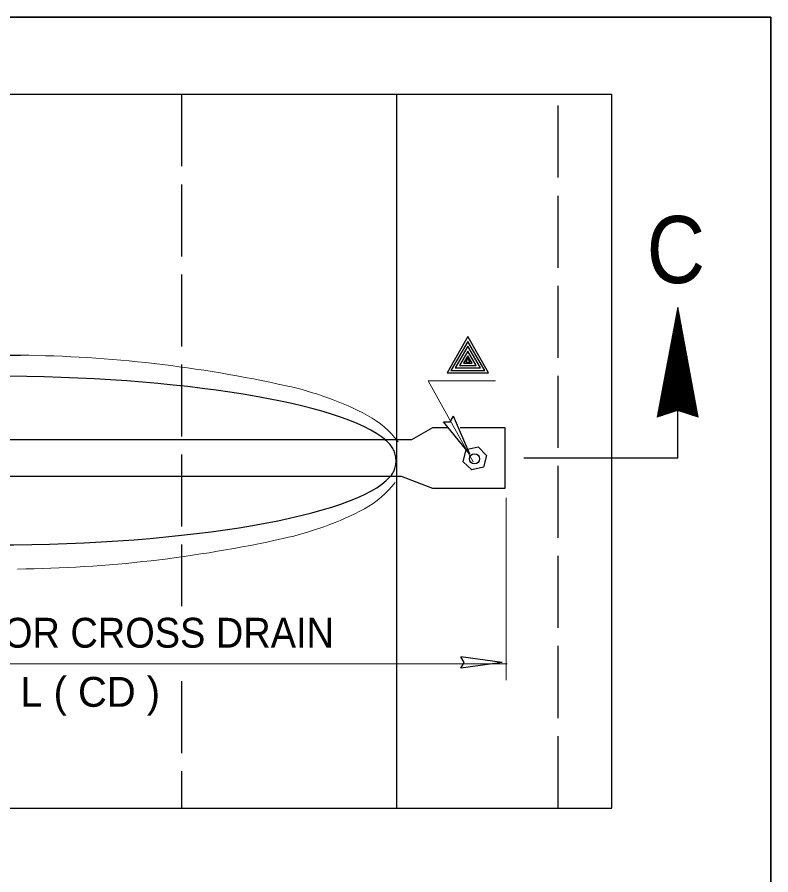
# Model space of a CAD drawing. Extents: x -48 to 619, y -349 to 186.
# Drawn here: x 477.53 to 507.64, y -211.12 to -176.84 of the extents above; entities that cross this region are included whole.
import ezdxf

# ---------------------------------------------------------------- set-up
doc = ezdxf.new("R2010")
doc.units = 0
doc.header["$LTSCALE"] = 0.48
doc.linetypes.add('LONG_DASHED', pattern=[7.5, 6, -1.5])
doc.linetypes.add('MEDIUM_DASHED', pattern=[4.5, 3, -1.5])
for name, color, linetype, lineweight in [('1', 7, 'Continuous', 25), ('14', 7, 'Continuous', 35), ('15', 7, 'Continuous', 13)]:
    doc.layers.add(name, color=color, linetype=linetype, lineweight=lineweight)

msp = doc.modelspace()

# ---------------------------------------------------------------- linework, layer by layer
at = {"layer": '1', "linetype": 'LONG_DASHED'}
for p, q in [((484.105, -179.92), (484.105, -200.3764)), ((499.138, -208.4532), (499.138, -179.92)), ((484.105, -203.3783), (484.105, -208.4532))]:
    msp.add_line(p, q, dxfattribs=at)
at = {"layer": '1'}
for p, q in [((492.6953, -194.563), (492.6953, -179.92)), ((501.2857, -208.4532), (501.2857, -179.92)), ((503.9267, -194.4674), (503.9267, -190.3686)), ((495.6097, -194.3121), (494.5685, -193.0167)), ((495.6097, -194.3121), (494.9566, -192.7837)), ((492.6953, -208.4532), (492.6953, -194.5769)), ((503.9267, -194.4674), (497.7685, -194.4674)), ((496.9071, -202.6334), (495.2606, -202.4074)), ((496.9071, -202.6334), (495.2606, -202.8595))]:
    msp.add_line(p, q, dxfattribs=at)
at = {"layer": '1', "lineweight": 13}
msp.add_lwpolyline([(495.7456, -194.6137), (493.9466, -191.3738), (496.6412, -191.3738)], dxfattribs=at)
at = {"layer": '1'}
for points in [[(494.5685, -193.0167), (494.8296, -193.0087), (494.9566, -192.7837)], [(495.2606, -202.8595), (495.3881, -202.6317), (495.2606, -202.4074)]]:
    msp.add_lwpolyline(points, dxfattribs=at)
at = {"layer": '1', "lineweight": 13}
for centre, radius, start, end in [((477.1047, -241.897), 51.5504, 77.47785, 89.37766), ((485.5998, -203.9686), 12.6825, 62.10872, 77.79185), ((489.7234, -196.0898), 3.7902, 36.98056, 61.48674), ((489.6019, -193.1601), 3.7902, 298.51326, 323.01944), ((485.4784, -185.2813), 12.6825, 282.20815, 297.89128), ((476.9833, -147.3529), 51.5504, 270.62234, 282.52215)]:
    msp.add_arc(centre, radius, start, end, dxfattribs=at)
at = {"layer": '1', "linetype": 'LONG_DASHED'}
msp.add_arc((491.6618, -194.5738), 1.0088, 322.2161, 55.03972, dxfattribs=at)
at = {"layer": '1'}
for centre, major_axis, ratio, start_param, end_param in [((476.4958, -194.5088), (16.198, 0), 0.204868, 0.2310188, 2.906878), ((476.5095, -194.6174), (16.1843, 0), 0.205042, 3.3442412, 6.101177)]:
    msp.add_ellipse(centre, major_axis=major_axis, ratio=ratio, start_param=start_param, end_param=end_param, dxfattribs=at)
at = {"layer": '14'}
msp.add_line((507.6377, -176.8372), (427.8911, -176.8372), dxfattribs=at)
msp.add_lwpolyline([(507.6377, -176.8372), (507.6377, -245.4057), (427.8911, -245.4057)], dxfattribs=at)
at = {"layer": '15', "lineweight": 25}
for p, q in [((440.4247, -179.92), (501.2857, -179.92)), ((493.2894, -193.7368), (448.0856, -193.7368)), ((448.1891, -195.1864), (492.8764, -195.1864)), ((440.4247, -208.4532), (501.2857, -208.4532))]:
    msp.add_line(p, q, dxfattribs=at)
at = {"layer": '15'}
for p, q in [((503.9487, -188.5349), (503.9109, -188.5349)), ((503.9423, -188.5028), (503.917, -188.5028)), ((503.9369, -188.4705), (503.9232, -188.4705)), ((503.9309, -188.438), (503.9294, -188.438)), ((503.935, -192.5641), (503.935, -188.4622)), ((504.0134, -188.8891), (503.8436, -188.8891)), ((504.007, -188.8569), (503.8504, -188.8569)), ((504.0015, -188.8247), (503.8559, -188.8247)), ((503.9955, -188.7927), (503.8615, -188.7927)), ((503.9897, -188.7603), (503.8684, -188.7603)), ((503.8702, -192.5657), (503.8702, -188.7479)), ((503.9836, -188.7281), (503.8745, -188.7281)), ((503.9777, -188.6958), (503.8807, -188.6958)), ((503.9719, -188.6639), (503.8865, -188.6639)), ((503.9657, -188.6316), (503.8925, -188.6316)), ((503.9599, -188.5993), (503.8988, -188.5993)), ((503.9026, -192.5543), (503.9026, -188.5777)), ((503.9543, -188.5672), (503.9048, -188.5672)), ((503.9672, -192.5752), (503.9672, -188.6383)), ((503.9994, -192.5858), (503.9994, -188.8139)), ((504.078, -189.2436), (503.7765, -189.2436)), ((504.0726, -189.2115), (503.7826, -189.2115)), ((504.0659, -189.1792), (503.7887, -189.1792)), ((504.0603, -189.1472), (503.7948, -189.1472)), ((504.0542, -189.1148), (503.8011, -189.1148)), ((503.8062, -192.5879), (503.8062, -189.0875)), ((504.0487, -189.0825), (503.8071, -189.0825)), ((504.0426, -189.0502), (503.8132, -189.0502)), ((504.0369, -189.0181), (503.819, -189.0181)), ((504.0307, -188.9861), (503.8255, -188.9861)), ((504.0247, -188.954), (503.8313, -188.954)), ((504.0188, -188.9217), (503.8373, -188.9217)), ((503.8383, -192.577), (503.8383, -188.9174)), ((504.0313, -192.5964), (504.0313, -188.9902)), ((504.0637, -192.6074), (504.0637, -189.1658)), ((504.1372, -189.5657), (503.7152, -189.5657)), ((504.1318, -189.5334), (503.7215, -189.5334)), ((504.1252, -189.5013), (503.7276, -189.5013)), ((504.1195, -189.4695), (503.7337, -189.4695)), ((504.1134, -189.4372), (503.7401, -189.4372)), ((503.7417, -192.6099), (503.7417, -189.4265)), ((504.1079, -189.4048), (503.7456, -189.4048)), ((504.1017, -189.3723), (503.7523, -189.3723)), ((504.0957, -189.34), (503.758, -189.34)), ((504.0899, -189.308), (503.7644, -189.308)), ((504.0838, -189.2759), (503.7705, -189.2759)), ((503.7739, -192.5989), (503.7739, -189.2571)), ((504.0957, -192.6177), (504.0957, -189.3419)), ((504.128, -192.6285), (504.128, -189.5173)), ((504.2016, -189.9204), (503.6483, -189.9204)), ((504.1963, -189.8881), (503.6542, -189.8881)), ((504.1903, -189.8556), (503.6606, -189.8556)), ((504.1844, -189.8233), (503.6662, -189.8233)), ((504.1787, -189.7912), (503.6722, -189.7912)), ((503.6773, -192.6325), (503.6773, -189.7662)), ((504.1728, -189.7591), (503.6787, -189.7591)), ((504.1669, -189.727), (503.6846, -189.727)), ((504.1609, -189.6947), (503.6911, -189.6947)), ((504.1548, -189.6624), (503.6967, -189.6624)), ((504.1491, -189.6303), (503.7027, -189.6303)), ((503.7092, -192.6212), (503.7092, -189.5962)), ((504.143, -189.598), (503.7092, -189.598)), ((504.1603, -192.6393), (504.1603, -189.6937)), ((504.1923, -192.6499), (504.1923, -189.8695)), ((503.5804, -192.666), (503.5804, -190.2756)), ((504.2672, -190.2746), (503.5806, -190.2746)), ((504.2607, -190.2422), (503.5871, -190.2422)), ((504.2551, -190.2103), (503.5929, -190.2103)), ((504.2491, -190.1779), (503.5989, -190.1779)), ((504.2432, -190.1456), (503.605, -190.1456)), ((504.2374, -190.1135), (503.6117, -190.1135)), ((503.6128, -192.6546), (503.6128, -190.1056)), ((504.2313, -190.0812), (503.6175, -190.0812)), ((504.2252, -190.0489), (503.6236, -190.0489)), ((504.2195, -190.0168), (503.6302, -190.0168)), ((504.2136, -189.9845), (503.6361, -189.9845)), ((504.2084, -189.9527), (503.6421, -189.9527)), ((503.645, -192.6435), (503.645, -189.936)), ((504.2247, -192.6599), (504.2247, -190.0454)), ((504.257, -192.6706), (504.257, -190.2214)), ((503.5162, -192.6886), (503.5162, -190.6153)), ((504.3256, -190.5967), (503.5197, -190.5967)), ((504.3197, -190.5646), (503.5257, -190.5646)), ((504.3141, -190.5323), (503.5322, -190.5323)), ((504.3082, -190.5001), (503.5381, -190.5001)), ((504.302, -190.4677), (503.5439, -190.4677)), ((503.5481, -192.677), (503.5481, -190.4457)), ((504.2963, -190.4358), (503.5504, -190.4358)), ((504.2903, -190.4035), (503.5568, -190.4035)), ((504.2844, -190.3713), (503.5627, -190.3713)), ((504.2787, -190.3386), (503.5685, -190.3386)), ((504.2728, -190.3063), (503.5747, -190.3063)), ((504.2895, -192.6817), (504.2895, -190.3973)), ((504.3218, -192.6923), (504.3218, -190.5734)), ((503.4519, -192.71), (503.4519, -190.9544)), ((504.3907, -190.9507), (503.4524, -190.9507)), ((504.3847, -190.9188), (503.4585, -190.9188)), ((504.3789, -190.8865), (503.4643, -190.8865)), ((504.3732, -190.8543), (503.471, -190.8543)), ((504.3672, -190.8224), (503.4768, -190.8224)), ((504.3612, -190.7897), (503.4835, -190.7897)), ((503.4839, -192.6993), (503.4839, -190.7852)), ((504.3552, -190.7577), (503.4893, -190.7577)), ((504.3495, -190.7255), (503.4954, -190.7255)), ((504.3434, -190.6932), (503.5014, -190.6932)), ((504.3377, -190.6609), (503.5077, -190.6609)), ((504.3316, -190.6286), (503.5137, -190.6286)), ((504.3535, -192.7027), (504.3535, -190.7495)), ((504.3857, -192.7133), (504.3857, -190.9252)), ((504.4558, -191.3053), (503.3849, -191.3053)), ((503.3872, -192.7327), (503.3872, -191.2945)), ((504.4499, -191.2729), (503.3916, -191.2729)), ((504.4439, -191.2407), (503.3977, -191.2407)), ((504.4381, -191.2085), (503.4035, -191.2085)), ((504.4322, -191.1762), (503.4097, -191.1762)), ((504.4261, -191.1441), (503.416, -191.1441)), ((503.4196, -192.7214), (503.4196, -191.1245)), ((504.4203, -191.1118), (503.4218, -191.1118)), ((504.4145, -191.0799), (503.4281, -191.0799)), ((504.4087, -191.0476), (503.4339, -191.0476)), ((504.4026, -191.0152), (503.4403, -191.0152)), ((504.3966, -190.9831), (503.4464, -190.9831)), ((504.418, -192.7242), (504.418, -191.1009)), ((504.4502, -192.7352), (504.4502, -191.2766)), ((503.3228, -192.7546), (503.3228, -191.6337)), ((504.5146, -191.6275), (503.3243, -191.6275)), ((504.5089, -191.5952), (503.3302, -191.5952)), ((504.5024, -191.5632), (503.3365, -191.5632)), ((504.4968, -191.5308), (503.3424, -191.5308)), ((504.491, -191.4985), (503.3484, -191.4985)), ((504.485, -191.4662), (503.3547, -191.4662)), ((503.3552, -192.7435), (503.3552, -191.464)), ((504.4791, -191.434), (503.3606, -191.434)), ((504.4733, -191.4018), (503.3672, -191.4018)), ((504.4678, -191.3699), (503.3731, -191.3699)), ((504.4617, -191.3377), (503.379, -191.3377)), ((504.4824, -192.7457), (504.4824, -191.4528)), ((504.5146, -192.7562), (504.5146, -191.6287)), ((504.5793, -191.9818), (503.257, -191.9818)), ((503.2585, -192.7774), (503.2585, -191.9734)), ((504.5737, -191.9494), (503.2629, -191.9494)), ((504.5678, -191.9171), (503.2693, -191.9171)), ((504.5616, -191.8852), (503.2752, -191.8852)), ((504.556, -191.8532), (503.2814, -191.8532)), ((504.5502, -191.8208), (503.2872, -191.8208)), ((503.2905, -192.7664), (503.2905, -191.8037)), ((504.5441, -191.7886), (503.2939, -191.7886)), ((504.5383, -191.7561), (503.2995, -191.7561)), ((504.5322, -191.724), (503.3057, -191.724)), ((504.5264, -191.6917), (503.3118, -191.6917)), ((504.5203, -191.6593), (503.3181, -191.6593)), ((504.5467, -192.7668), (504.5467, -191.8046)), ((504.5791, -192.7777), (504.5791, -191.9809)), ((503.1941, -192.7993), (503.1941, -192.3126)), ((504.6385, -192.3041), (503.1956, -192.3041)), ((504.6327, -192.2717), (503.2018, -192.2717)), ((504.6268, -192.2392), (503.2078, -192.2392)), ((504.6207, -192.2072), (503.2143, -192.2072)), ((504.6149, -192.1751), (503.2204, -192.1751)), ((503.2262, -192.7882), (503.2262, -192.1428)), ((504.6093, -192.1428), (503.2262, -192.1428)), ((504.6028, -192.1105), (503.2328, -192.1105)), ((504.5972, -192.0784), (503.2387, -192.0784)), ((504.5912, -192.0463), (503.245, -192.0463)), ((504.5856, -192.014), (503.251, -192.014)), ((504.6114, -192.7882), (504.6114, -192.1565)), ((504.6434, -192.7989), (504.6434, -192.3324)), ((503.6021, -192.6583), (503.1285, -192.6583)), ((503.1295, -192.8218), (503.1295, -192.6524)), ((503.6958, -192.626), (503.1349, -192.626)), ((503.7887, -192.5937), (503.1407, -192.5937)), ((503.8826, -192.5616), (503.1467, -192.5616)), ((504.6797, -192.5295), (503.1532, -192.5295)), ((504.6742, -192.4972), (503.1592, -192.4972)), ((503.1618, -192.8106), (503.1618, -192.4827)), ((504.6678, -192.4649), (503.1653, -192.4649)), ((504.662, -192.4328), (503.1712, -192.4328)), ((504.6564, -192.4005), (503.1776, -192.4005)), ((504.6503, -192.3685), (503.1835, -192.3685)), ((504.6447, -192.3362), (503.1897, -192.3362)), ((504.686, -192.5616), (503.9267, -192.5616)), ((504.6917, -192.5937), (504.024, -192.5937)), ((504.6975, -192.626), (504.1213, -192.626)), ((504.7033, -192.6583), (504.2188, -192.6583)), ((504.6756, -192.8097), (504.6756, -192.5077)), ((503.0972, -192.8328), (503.0972, -192.8224)), ((503.1363, -192.8194), (503.0977, -192.8194)), ((503.2296, -192.7873), (503.1041, -192.7873)), ((503.3228, -192.755), (503.1099, -192.755)), ((503.4164, -192.7224), (503.1164, -192.7224)), ((503.5091, -192.6907), (503.1224, -192.6907)), ((504.7095, -192.6907), (504.3162, -192.6907)), ((504.7154, -192.7224), (504.4141, -192.7224)), ((504.7212, -192.755), (504.5112, -192.755)), ((504.7271, -192.7873), (504.6082, -192.7873)), ((504.7331, -192.8194), (504.7058, -192.8194)), ((504.7078, -192.8199), (504.7078, -192.6843)), ((497.0606, -196.0509), (497.0606, -203.3344)), ((444.0797, -202.6857), (497.1125, -202.6857))]:
    msp.add_line(p, q, dxfattribs=at)
at = {"layer": '15', "linetype": 'MEDIUM_DASHED', "lineweight": 25}
msp.add_line((440.3107, -190.3529), (477.6678, -190.3529), dxfattribs=at)
at = {"layer": '15'}
msp.add_lwpolyline([(503.0949, -192.8333), (503.9297, -188.4345), (504.7348, -192.8292), (503.9038, -192.5539)], close=True, dxfattribs=at)
at = {"layer": '15', "lineweight": 25}
for points in [[(495.5354, -189.6047), (494.7043, -191.0541), (496.3666, -191.0541)], [(495.5354, -189.7981), (494.8587, -190.9578), (496.2119, -190.9578)], [(495.5354, -189.9912), (495.0327, -190.8607), (496.0377, -190.8607)], [(495.5354, -190.1841), (495.2066, -190.7643), (495.8642, -190.7643)], [(495.5354, -190.3775), (495.3616, -190.6675), (495.7093, -190.6675)], [(495.5354, -190.4742), (495.4582, -190.6096), (495.6129, -190.6292)], [(495.9497, -194.0072), (496.2782, -194.3552), (496.1623, -194.8192), (495.6986, -194.9349), (495.3502, -194.6065), (495.4666, -194.1235)]]:
    msp.add_lwpolyline(points, close=True, dxfattribs=at)
for points in [[(492.8764, -195.1864), (494.1223, -195.6696), (497.0219, -195.6696), (497.0219, -193.2536), (495.2314, -193.2536)], [(494.7177, -193.2536), (494.1223, -193.2536), (493.2894, -193.7368)]]:
    msp.add_lwpolyline(points, dxfattribs=at)
msp.add_circle((495.8024, -194.4931), 0.1992, dxfattribs=at)

# ---------------------------------------------------------------- texts
at = {"layer": '1', "width": 0.9}
msp.add_text('C', height=2.684, dxfattribs=at).set_placement((502.6784, -187.4685))
at = {"layer": '15', "width": 0.95}
msp.add_text('VARIABLE OVERALL PIPE LENGTH - FOR CROSS DRAIN', height=1.193, dxfattribs=at).set_placement((449.426, -202.0402))
at = {"layer": '15'}
msp.add_text('SEE PIPE GRATE SCHEDULE -  L ( CD )', height=1.193, dxfattribs=at).set_placement((453.4572, -204.4034))

doc.saveas('drawing.dxf')
